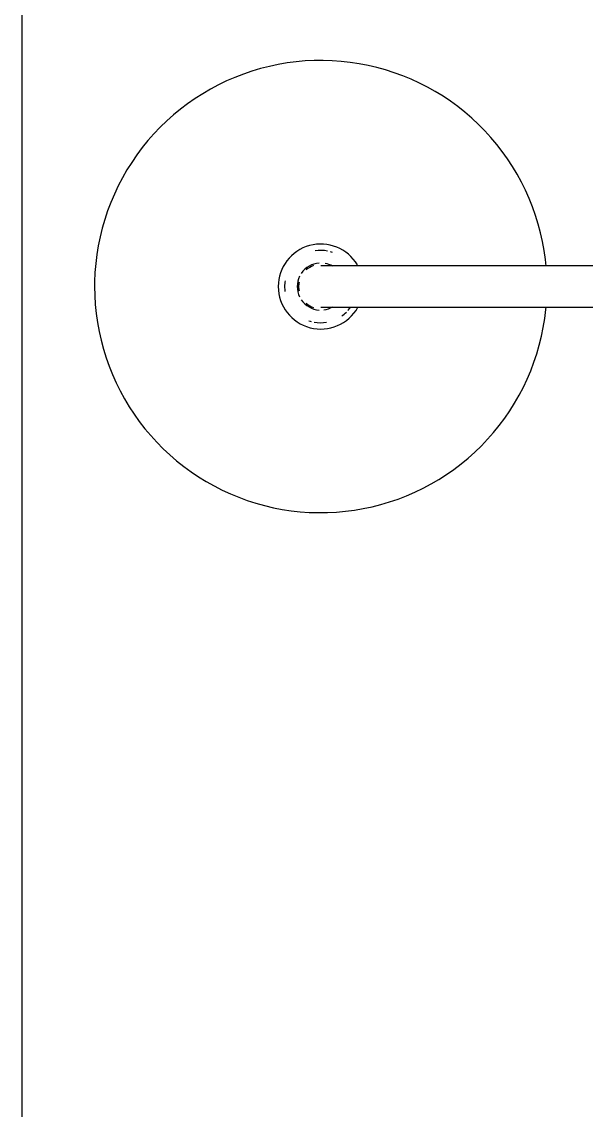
# Model space of a CAD drawing. Extents: x -45.7 to -14.1, y -192.9 to -169.
# Drawn here: x -35.928 to -35.654, y -173.682 to -173.153 of the extents above; entities that cross this region are included whole.
import ezdxf

# ---------------------------------------------------------------- set-up
doc = ezdxf.new("R2010")
doc.units = 0
doc.layers.add('CB- NET THAY-', color=7, linetype='Continuous')
doc.layers.add('Level 2', color=7, linetype='Continuous')

# ---------------------------------------------------------------- blocks, each defined once
blk = doc.blocks.new('CTA - VÒI SEN - VÒI SEN Mora Izzy 130012-1060262-MB KIẾN TRÚC TẦNG 1')
at = {"layer": 'CB- NET THAY-'}
for p, q in [((-0.1, -0.98), (-0.1, -3.58)), ((0.1, -3.58), (0.1, -0.98))]:
    blk.add_line(p, q, dxfattribs=at)
for points in [[(-0.0991, -2.936), (-0.1315, -2.9392), (-0.175, -2.9453), (-0.2183, -2.9532), (-0.2611, -2.9628), (-0.3036, -2.9741), (-0.3456, -2.9871), (-0.387, -3.0017), (-0.4278, -3.018), (-0.4679, -3.0359), (-0.5073, -3.0555), (-0.5459, -3.0765), (-0.5836, -3.0991), (-0.6203, -3.1232), (-0.6561, -3.1487), (-0.6908, -3.1757), (-0.7244, -3.204), (-0.7568, -3.2336), (-0.7881, -3.2645), (-0.8181, -3.2966), (-0.8467, -3.3299), (-0.874, -3.3644), (-0.9, -3.3998), (-0.9244, -3.4363), (-0.9474, -3.4738), (-0.9689, -3.5121), (-0.9888, -3.5513), (-1.0072, -3.5912), (-1.0239, -3.6318), (-1.039, -3.6731), (-1.0525, -3.7149), (-1.0642, -3.7573), (-1.0743, -3.8), (-1.0826, -3.8432), (-1.0892, -3.8866), (-1.0941, -3.9303), (-1.0972, -3.9741), (-1.0985, -4.018), (-1.0981, -4.062), (-1.096, -4.1059), (-1.092, -4.1496), (-1.0864, -4.1932), (-1.079, -4.2365), (-1.0699, -4.2795), (-1.059, -4.3221), (-1.0465, -4.3642), (-1.0323, -4.4058), (-1.0164, -4.4468), (-0.9989, -4.4871), (-0.9799, -4.5267), (-0.9592, -4.5654), (-0.937, -4.6034), (-0.9134, -4.6404), (-0.8882, -4.6764), (-0.8616, -4.7114), (-0.8337, -4.7453), (-0.8044, -4.7781), (-0.7739, -4.8097), (-0.7421, -4.84), (-0.7091, -4.869), (-0.6749, -4.8967), (-0.6397, -4.923), (-0.6035, -4.9479), (-0.5663, -4.9713), (-0.5282, -4.9932), (-0.4893, -5.0135), (-0.4496, -5.0323), (-0.4091, -5.0495), (-0.368, -5.065), (-0.3263, -5.0789), (-0.2841, -5.0911), (-0.2415, -5.1016), (-0.1984, -5.1104), (-0.155, -5.1175), (-0.1114, -5.1228), (-0.0676, -5.1264), (-0.0237, -5.1282), (0, -5.1285)], [(0, -5.1285), (0.0439, -5.1276), (0.0878, -5.125), (0.1315, -5.1206), (0.175, -5.1145), (0.2183, -5.1066), (0.2611, -5.097), (0.3036, -5.0857), (0.3456, -5.0727), (0.387, -5.0581), (0.4278, -5.0418), (0.4679, -5.0239), (0.5073, -5.0043), (0.5459, -4.9833), (0.5836, -4.9607), (0.6203, -4.9366), (0.6561, -4.9111), (0.6908, -4.8841), (0.7244, -4.8558), (0.7568, -4.8262), (0.7881, -4.7953), (0.8181, -4.7632), (0.8467, -4.7299), (0.874, -4.6954), (0.9, -4.66), (0.9244, -4.6235), (0.9474, -4.586), (0.9689, -4.5477), (0.9888, -4.5085), (1.0072, -4.4686), (1.0239, -4.428), (1.039, -4.3867), (1.0525, -4.3449), (1.0642, -4.3025), (1.0743, -4.2598), (1.0826, -4.2166), (1.0892, -4.1732), (1.0941, -4.1295), (1.0972, -4.0857), (1.0985, -4.0418), (1.0981, -3.9978), (1.096, -3.9539), (1.092, -3.9102), (1.0864, -3.8666), (1.079, -3.8233), (1.0699, -3.7803), (1.059, -3.7377), (1.0465, -3.6956), (1.0323, -3.654), (1.0164, -3.613), (0.9989, -3.5727), (0.9799, -3.5331), (0.9592, -3.4944), (0.937, -3.4564), (0.9134, -3.4194), (0.8882, -3.3834), (0.8616, -3.3484), (0.8337, -3.3145), (0.8044, -3.2817), (0.7739, -3.2501), (0.7421, -3.2198), (0.7091, -3.1908), (0.6749, -3.1631), (0.6397, -3.1368), (0.6035, -3.1119), (0.5663, -3.0885), (0.5282, -3.0666), (0.4893, -3.0463), (0.4496, -3.0275), (0.4091, -3.0103), (0.368, -2.9948), (0.3263, -2.9809), (0.2841, -2.9687), (0.2415, -2.9582), (0.1984, -2.9494), (0.155, -2.9423), (0.1114, -2.937), (0.1, -2.936)], [(-0.1, -3.58), (-0.1, -3.598), (-0.1, -3.616), (-0.1, -3.6339), (-0.1, -3.6517), (-0.1, -3.6694), (-0.1, -3.687), (-0.1, -3.7044), (-0.1, -3.7216), (-0.1, -3.7385), (-0.1, -3.7552), (-0.1, -3.7717), (-0.1, -3.7878), (-0.1, -3.8036), (-0.1, -3.819), (-0.1, -3.8341), (-0.1, -3.8487), (-0.1, -3.863), (-0.1, -3.8767), (-0.1, -3.89), (-0.1, -3.9028), (-0.1, -3.9151), (-0.1, -3.9268), (-0.1, -3.938), (-0.1, -3.9486), (-0.1, -3.9587), (-0.1, -3.9681), (-0.1, -3.9769), (-0.1, -3.985), (-0.1, -3.9926), (-0.1, -3.9994), (-0.1, -4.0056), (-0.1, -4.0111), (-0.1, -4.0159), (-0.1, -4.02), (-0.1, -4.0235), (-0.1, -4.0262), (-0.1, -4.0281), (-0.1, -4.0294), (-0.1, -4.03), (-0.1, -4.03)], [(0.1, -4.03), (0.1, -4.0296), (0.1, -4.0286), (0.1, -4.0268), (0.1, -4.0243), (0.1, -4.021), (0.1, -4.0171), (0.1, -4.0125), (0.1, -4.0072), (0.1, -4.0012), (0.1, -3.9945), (0.1, -3.9871), (0.1, -3.9791), (0.1, -3.9705), (0.1, -3.9613), (0.1, -3.9514), (0.1, -3.9409), (0.1, -3.9299), (0.1, -3.9183), (0.1, -3.9062), (0.1, -3.8935), (0.1, -3.8804), (0.1, -3.8667), (0.1, -3.8526), (0.1, -3.8381), (0.1, -3.8231), (0.1, -3.8078), (0.1, -3.7921), (0.1, -3.7761), (0.1, -3.7597), (0.1, -3.7431), (0.1, -3.7262), (0.1, -3.709), (0.1, -3.6917), (0.1, -3.6742), (0.1, -3.6565), (0.1, -3.6387), (0.1, -3.6208), (0.1, -3.6028), (0.1, -3.5849), (0.1, -3.58)]]:
    blk.add_lwpolyline(points, dxfattribs=at)
for radius, start, end in [(0.2065, 120.5357, 270), (0.2065, 270, 60.8174), (0.1757, 48.5416, 54.9127), (0.1757, 35.4225, 45), (0.1757, 169.3753, 188.9916), (0.1757, 160.965, 164.5734), (0.1143, 150, 169.5068), (0.1143, 7.4756, 30), (0.1757, 349.3753, 8.9916), (0.1143, 183.856, 235.8767), (0.1078, 198.7038, 221.2632), (0.1143, 304.1233, 356.144), (0.1078, 318.7368, 341.2962), (0.1757, 340.965, 344.5734), (0.1143, 244.1759, 270), (0.1078, 258.7926, 270), (0.1143, 270, 295.8241), (0.1078, 270, 281.2074), (0.1757, 260.7326, 270), (0.1757, 270, 278.0014)]:
    blk.add_arc((0, -4.0299), radius, start, end, dxfattribs=at)

msp = doc.modelspace()

# ---------------------------------------------------------------- linework, layer by layer
at = {"layer": 'Level 2'}
msp.add_line((-35.92777, -172.17841), (-35.92777, -174.21034), dxfattribs=at)

# ---------------------------------------------------------------- block references
at = {"layer": 'CB- NET THAY-', "xscale": 0.09999999999999999, "yscale": 0.10000000000000003, "rotation": -90.00000000000001}
msp.add_blockref('CTA - VÒI SEN - VÒI SEN Mora Izzy 130012-1060262-MB KIẾN TRÚC TẦNG 1', (-35.37959, -173.28133), dxfattribs=at)

doc.saveas('drawing.dxf')
